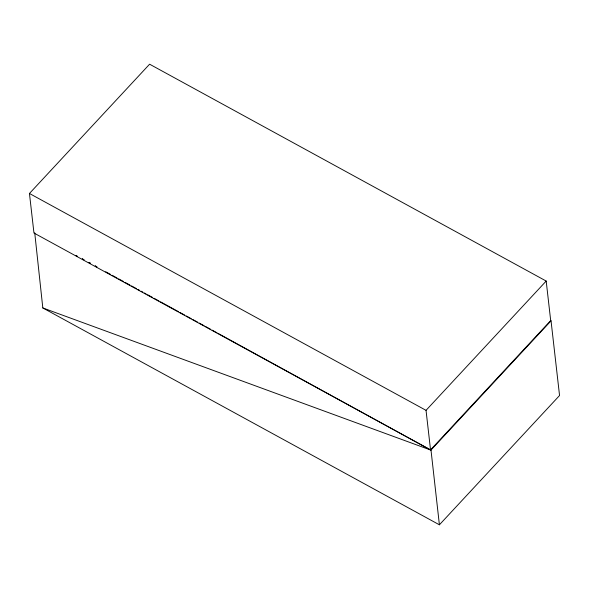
<?xml version="1.0" encoding="UTF-8"?>
<svg xmlns="http://www.w3.org/2000/svg" width="589" height="589" viewBox="0 0 589 589"><rect width="100%" height="100%" fill="white"/><g stroke="black" fill="none" stroke-linecap="round" stroke-linejoin="round"><path stroke-width="0.88" d="M34.729 232.81L42.813 307.944L439.401 524.806L430.927 449.473M29.45 193.479L149.599 64.194L546.187 281.056L550.693 320.593L430.544 449.886L33.956 233.016L29.45 193.479L426.038 410.349L430.544 449.886M426.038 410.349L546.187 281.056M42.813 307.944L430.89 450.136L551.039 320.843L550.656 320.637M439.401 524.806L559.55 395.521L551.039 320.843M82.335 258.851L83.947 259.727M88.792 262.377L90.404 263.261L88.77 262.458M95.249 265.904L96.861 266.788M75.863 255.383L77.476 256.267M82.313 258.917L83.932 259.801M95.219 266L96.832 266.883M105.711 271.75L110.548 274.408M112.16 275.291L116.997 277.949M118.61 278.833L123.454 281.483M125.067 282.374L129.904 285.024M131.516 285.908L136.361 288.566M137.973 289.449L139.586 290.333M141.198 291.224L142.81 292.107M144.423 292.991L146.035 293.874M147.648 294.758L152.492 297.416M154.104 298.299L158.942 300.957M160.554 301.84L178.305 311.574M179.917 312.457L184.755 315.115M186.367 315.998L191.204 318.656M192.824 319.54L197.661 322.19M199.273 323.081L204.111 325.732M205.723 326.615L210.567 329.273M212.18 330.157L217.017 332.814M218.629 333.698L430.89 450.136"/></g></svg>
